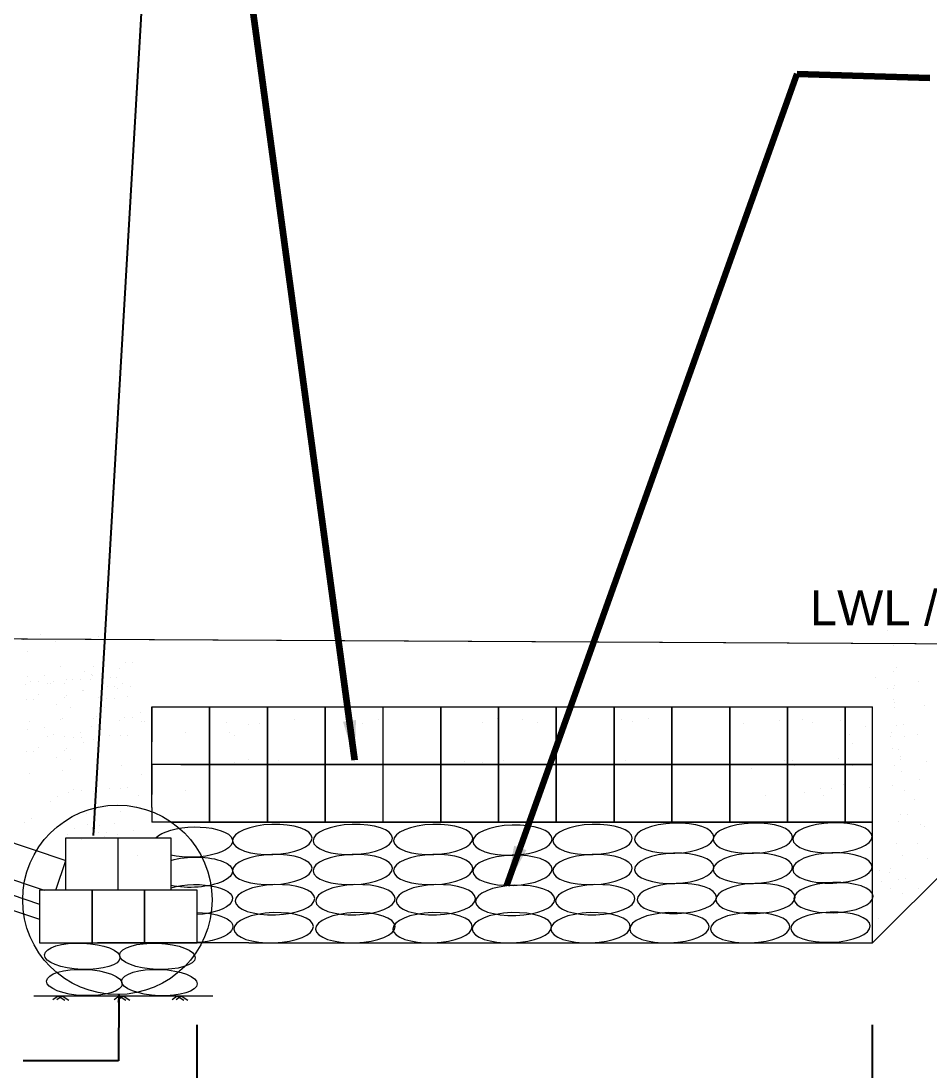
# Model space of a CAD drawing. Header units: inches. Extents: x -8940 to 26362, y -28010 to 990.
# Drawn here: x 4276.89 to 4297.46, y -23287.28 to -23263.52 of the extents above; entities that cross this region are included whole.
import ezdxf

# ---------------------------------------------------------------- set-up
doc = ezdxf.new("R2010")
doc.units = ezdxf.units.IN
doc.header["$MEASUREMENT"] = 0
doc.header["$PDMODE"] = 3
doc.layers.add('LINE', color=7, linetype='Continuous')
doc.styles.add('Arial-200', font='arial.ttf')
doc.styles.get("Standard").update_dxf_attribs({"font": 'arial.ttf'})
doc.dimstyles.get("Standard").update_dxf_attribs({"dimtxt": 0.18, "dimasz": 0.18, "dimexe": 0.18, "dimexo": 0.0625, "dimgap": 0.09, "dimtad": 0, "dimtih": 1, "dimtoh": 1, "dimdec": 4, "dimzin": 0, "dimdsep": 46, "dimtxsty": 'Standard', "dimcen": 0.09, "dimadec": 0, "dimazin": 0, "dimtfac": 1, "dimtdec": 4, "dimtofl": 0, "dimtmove": 0, "dimatfit": 3, "dimfxl": 1, "dimtolj": 1, "dimtzin": 0, "dimarcsym": 0})

# ---------------------------------------------------------------- blocks, each defined once
blk = doc.blocks.new('*D71')
at = {"layer": 'Defpoints', "color": 0, "ltscale": 0.5, "transparency": 16777216}
for p in [(4296.16, -23288.238), (4280.876, -23289.791), (4296.16, -23289.791)]:
    blk.add_point(p, dxfattribs=at)
at = {"layer": 'LINE', "color": 7, "ltscale": 0.5, "transparency": 16777216}
for p, q in [((4280.876, -23288.791), (4280.876, -23286.238)), ((4296.16, -23288.791), (4296.16, -23286.238)), ((4281.776, -23288.238), (4286.65, -23288.238)), ((4295.26, -23288.238), (4290.386, -23288.238))]:
    blk.add_line(p, q, dxfattribs=at)
for points in [[(4281.776, -23288.088), (4281.776, -23288.388), (4280.876, -23288.238)], [(4295.26, -23288.088), (4295.26, -23288.388), (4296.16, -23288.238)]]:
    blk.add_solid(points, dxfattribs=at)
at = {"layer": 'LINE', "color": 7, "lineweight": 20, "ltscale": 0.5, "transparency": 16777216, "insert": (4288.518, -23288.238), "char_height": 1.2, "attachment_point": 5}
blk.add_mtext('\\A1;63 m ', dxfattribs=at)

msp = doc.modelspace()

# ---------------------------------------------------------------- linework, layer by layer
at = {"linetype": 'ByBlock', "lineweight": 20, "ltscale": 0.5}
for p, q in [((4279.849077, -23280.721933), (4279.851567, -23279.036954)), ((4279.849077, -23280.721933), (4279.851567, -23279.036954)), ((4296.159801, -23281.651793), (4296.159801, -23279.036955)), ((4296.159801, -23281.651793), (4296.159801, -23279.036955)), ((4279.851128, -23281.31832), (4279.852568, -23280.344373)), ((4279.851128, -23281.31832), (4279.852568, -23280.344373)), ((4296.159801, -23284.379603), (4296.159801, -23281.134327)), ((4296.159801, -23284.379603), (4296.159801, -23281.134327)), ((4282.044065, -23284.379603), (4282.907842, -23284.379603)), ((4282.044065, -23284.379603), (4282.907842, -23284.379603)), ((4277.181434, -23285.57791), (4281.229239, -23285.57791))]:
    msp.add_line(p, q, dxfattribs=at)
at = {"color": 0, "linetype": 'Continuous', "lineweight": 20, "ltscale": 0.5}
for p, q in [((4279.851567, -23279.036954), (4296.159801, -23279.036955)), ((4279.851567, -23279.036954), (4296.159801, -23279.036955)), ((4279.851128, -23281.31832), (4279.851128, -23281.651793)), ((4280.282317, -23281.651793), (4279.851128, -23281.651793)), ((4296.1598, -23281.651796), (4280.282317, -23281.651793)), ((4296.1598, -23281.651796), (4280.282317, -23281.651793)), ((4277.680189, -23283.191603), (4277.906317, -23282.513646)), ((4277.680189, -23283.191603), (4277.906317, -23282.513646))]:
    msp.add_line(p, q, dxfattribs=at)
at = {"linetype": 'ByBlock', "lineweight": 20, "ltscale": 0.5}
for points in [[(4277.906317, -23283.191603), (4277.906317, -23282.003603), (4280.282317, -23282.003603), (4280.282317, -23283.191603), (4279.094317, -23283.191603), (4279.094317, -23282.003603)], [(4277.906317, -23283.191603), (4277.906317, -23282.003603), (4280.282317, -23282.003603), (4280.282317, -23283.191603), (4279.094317, -23283.191603), (4279.094317, -23282.003603)], [(4277.614901, -23285.662755), (4277.730982, -23285.57791), (4277.881459, -23285.679942)], [(4277.704258, -23285.662755), (4277.820339, -23285.57791), (4277.970816, -23285.679942)], [(4278.999898, -23285.662755), (4279.115979, -23285.57791), (4279.266456, -23285.679942)], [(4279.089256, -23285.662755), (4279.205336, -23285.57791), (4279.355814, -23285.679942)], [(4280.312842, -23285.662755), (4280.428923, -23285.57791), (4280.5794, -23285.679942)], [(4280.4022, -23285.662755), (4280.51828, -23285.57791), (4280.668758, -23285.679942)]]:
    msp.add_lwpolyline(points, dxfattribs=at)
for points in [[(4277.312317, -23284.379603), (4278.500317, -23284.379603), (4278.500317, -23283.191603), (4277.312317, -23283.191603)], [(4277.312317, -23284.379603), (4278.500317, -23284.379603), (4278.500317, -23283.191603), (4277.312317, -23283.191603)], [(4278.500317, -23284.379603), (4279.688317, -23284.379603), (4279.688317, -23283.191603), (4278.500317, -23283.191603)], [(4278.500317, -23284.379603), (4279.688317, -23284.379603), (4279.688317, -23283.191603), (4278.500317, -23283.191603)], [(4279.688317, -23284.379603), (4280.876317, -23284.379603), (4280.876317, -23283.191603), (4279.688317, -23283.191603)], [(4279.688317, -23284.379603), (4280.876317, -23284.379603), (4280.876317, -23283.191603), (4279.688317, -23283.191603)]]:
    msp.add_lwpolyline(points, close=True, dxfattribs=at)
at = {"layer": 'LINE', "color": 7, "lineweight": 20, "ltscale": 0.5}
for p, q in [((4277.340859, -23277.394347), (4277.340859, -23277.394347)), ((4277.340859, -23277.394347), (4277.340859, -23277.394347)), ((4278.638082, -23277.440811), (4278.638082, -23277.440811)), ((4278.638082, -23277.440811), (4278.638082, -23277.440811)), ((4296.49838, -23277.311982), (4296.49838, -23277.311982)), ((4296.49838, -23277.311982), (4296.49838, -23277.311982)), ((4276.948147, -23277.525515), (4276.948147, -23277.525515)), ((4276.948147, -23277.525515), (4276.948147, -23277.525515)), ((4277.684015, -23277.553171), (4277.684015, -23277.553171)), ((4277.684015, -23277.553171), (4277.684015, -23277.553171)), ((4296.159801, -23284.379603), (4302.892937, -23277.646466)), ((4296.159801, -23284.379603), (4302.892937, -23277.646466)), ((4296.62443, -23277.661955), (4296.62443, -23277.661955)), ((4296.62443, -23277.661955), (4296.62443, -23277.661955)), ((4277.044203, -23277.780956), (4277.044203, -23277.780956)), ((4277.044203, -23277.780956), (4277.044203, -23277.780956)), ((4277.782162, -23278.135967), (4277.782162, -23278.135967)), ((4277.782162, -23278.135967), (4277.782162, -23278.135967)), ((4278.53888, -23278.122136), (4278.53888, -23278.122136)), ((4278.53888, -23278.122136), (4278.53888, -23278.122136)), ((4278.765307, -23278.043911), (4278.765307, -23278.043911)), ((4278.765307, -23278.043911), (4278.765307, -23278.043911)), ((4279.129942, -23278.162983), (4279.129942, -23278.162983)), ((4279.129942, -23278.162983), (4279.129942, -23278.162983)), ((4279.265165, -23278.038242), (4279.265165, -23278.038242)), ((4279.265165, -23278.038242), (4279.265165, -23278.038242)), ((4279.413594, -23278.031762), (4279.413594, -23278.031762)), ((4279.413594, -23278.031762), (4279.413594, -23278.031762)), ((4296.703334, -23278.146087), (4296.703334, -23278.146087)), ((4296.703334, -23278.146087), (4296.703334, -23278.146087)), ((4277.032631, -23278.361412), (4277.032631, -23278.361412)), ((4277.032631, -23278.361412), (4277.032631, -23278.361412)), ((4277.425172, -23278.324252), (4277.425172, -23278.324252)), ((4277.425172, -23278.324252), (4277.425172, -23278.324252)), ((4277.916395, -23278.427818), (4277.916395, -23278.427818)), ((4277.916395, -23278.427818), (4277.916395, -23278.427818)), ((4278.064824, -23278.421337), (4278.064824, -23278.421337)), ((4278.064824, -23278.421337), (4278.064824, -23278.421337)), ((4278.242565, -23278.43032), (4278.242565, -23278.43032)), ((4278.242565, -23278.43032), (4278.242565, -23278.43032)), ((4278.339804, -23278.238408), (4278.339804, -23278.238408)), ((4278.339804, -23278.238408), (4278.339804, -23278.238408)), ((4278.468651, -23278.430521), (4278.468651, -23278.430521)), ((4278.468651, -23278.430521), (4278.468651, -23278.430521)), ((4278.483224, -23278.303137), (4278.483224, -23278.303137)), ((4278.483224, -23278.303137), (4278.483224, -23278.303137)), ((4278.520177, -23278.33639), (4278.520177, -23278.33639)), ((4278.520177, -23278.33639), (4278.520177, -23278.33639)), ((4278.714521, -23278.357768), (4278.714521, -23278.357768)), ((4278.714521, -23278.357768), (4278.714521, -23278.357768)), ((4278.765408, -23278.390749), (4278.765408, -23278.390749)), ((4278.765408, -23278.390749), (4278.765408, -23278.390749)), ((4278.907232, -23278.372846), (4278.907232, -23278.372846)), ((4278.907232, -23278.372846), (4278.907232, -23278.372846)), ((4279.055661, -23278.366365), (4279.055661, -23278.366365)), ((4279.055661, -23278.366365), (4279.055661, -23278.366365)), ((4296.231749, -23278.381756), (4296.231749, -23278.381756)), ((4296.231749, -23278.381756), (4296.231749, -23278.381756)), ((4296.624775, -23278.234346), (4296.624775, -23278.234346)), ((4296.624775, -23278.234346), (4296.624775, -23278.234346)), ((4277.005356, -23278.534248), (4277.005356, -23278.534248)), ((4277.005356, -23278.534248), (4277.005356, -23278.534248)), ((4277.114878, -23278.462813), (4277.114878, -23278.462813)), ((4277.114878, -23278.462813), (4277.114878, -23278.462813)), ((4277.295453, -23278.469935), (4277.295453, -23278.469935)), ((4277.295453, -23278.469935), (4277.295453, -23278.469935)), ((4277.485505, -23278.522576), (4277.485505, -23278.522576)), ((4277.485505, -23278.522576), (4277.485505, -23278.522576)), ((4277.557965, -23278.510616), (4277.557965, -23278.510616)), ((4277.557965, -23278.510616), (4277.557965, -23278.510616)), ((4277.621624, -23278.472437), (4277.621624, -23278.472437)), ((4277.621624, -23278.472437), (4277.621624, -23278.472437)), ((4277.884135, -23278.513119), (4277.884135, -23278.513119)), ((4277.884135, -23278.513119), (4277.884135, -23278.513119)), ((4278.278719, -23278.678046), (4278.278719, -23278.678046)), ((4278.278719, -23278.678046), (4278.278719, -23278.678046)), ((4278.308393, -23278.660073), (4278.308393, -23278.660073)), ((4278.308393, -23278.660073), (4278.308393, -23278.660073)), ((4278.849503, -23278.580536), (4278.849503, -23278.580536)), ((4278.849503, -23278.580536), (4278.849503, -23278.580536)), ((4278.997932, -23278.574056), (4278.997932, -23278.574056)), ((4278.997932, -23278.574056), (4278.997932, -23278.574056)), ((4279.075466, -23278.634338), (4279.075466, -23278.634338)), ((4279.075466, -23278.634338), (4279.075466, -23278.634338)), ((4279.186606, -23278.511825), (4279.186606, -23278.511825)), ((4279.186606, -23278.511825), (4279.186606, -23278.511825)), ((4279.370393, -23278.587458), (4279.370393, -23278.587458)), ((4279.370393, -23278.587458), (4279.370393, -23278.587458)), ((4296.498379, -23278.619401), (4296.498379, -23278.619401)), ((4296.498379, -23278.619401), (4296.498379, -23278.619401)), ((4296.624775, -23278.61967), (4296.624775, -23278.61967)), ((4296.624775, -23278.61967), (4296.624775, -23278.61967)), ((4296.649956, -23278.549981), (4296.649956, -23278.549981)), ((4296.649956, -23278.549981), (4296.649956, -23278.549981)), ((4297.200024, -23278.468622), (4297.200024, -23278.468622)), ((4297.200024, -23278.468622), (4297.200024, -23278.468622)), ((4277.021051, -23278.871871), (4277.021051, -23278.871871)), ((4277.021051, -23278.871871), (4277.021051, -23278.871871)), ((4277.16948, -23278.86539), (4277.16948, -23278.86539)), ((4277.16948, -23278.86539), (4277.16948, -23278.86539)), ((4277.295573, -23278.770101), (4277.295573, -23278.770101)), ((4277.295573, -23278.770101), (4277.295573, -23278.770101)), ((4277.870065, -23278.834802), (4277.870065, -23278.834802)), ((4277.870065, -23278.834802), (4277.870065, -23278.834802)), ((4277.91568, -23278.791242), (4277.91568, -23278.791242)), ((4277.91568, -23278.791242), (4277.91568, -23278.791242)), ((4278.651548, -23278.818898), (4278.651548, -23278.818898)), ((4278.651548, -23278.818898), (4278.651548, -23278.818898)), ((4278.828673, -23278.846429), (4278.828673, -23278.846429)), ((4278.828673, -23278.846429), (4278.828673, -23278.846429)), ((4279.017737, -23278.842029), (4279.017737, -23278.842029)), ((4279.017737, -23278.842029), (4279.017737, -23278.842029)), ((4279.312664, -23278.795149), (4279.312664, -23278.795149)), ((4279.312664, -23278.795149), (4279.312664, -23278.795149)), ((4296.624775, -23278.864613), (4296.624775, -23278.864613)), ((4296.624775, -23278.864613), (4296.624775, -23278.864613)), ((4267.831935, -23279.153403), (4277.906317, -23282.513646)), ((4267.831935, -23279.153403), (4277.906317, -23282.513646)), ((4277.689336, -23278.993123), (4277.689336, -23278.993123)), ((4277.689336, -23278.993123), (4277.689336, -23278.993123)), ((4278.011737, -23279.046683), (4278.011737, -23279.046683)), ((4278.011737, -23279.046683), (4278.011737, -23279.046683)), ((4278.770944, -23279.05412), (4278.770944, -23279.05412)), ((4278.770944, -23279.05412), (4278.770944, -23279.05412)), ((4279.850642, -23279.156373), (4279.850642, -23279.450069)), ((4279.850642, -23279.156373), (4279.850642, -23279.450069)), ((4279.851567, -23279.036954), (4279.851567, -23279.690664)), ((4279.851567, -23279.036954), (4279.851567, -23279.690664)), ((4281.158986, -23279.036954), (4281.158986, -23279.690664)), ((4281.158986, -23279.690664), (4281.158986, -23279.036954)), ((4281.158986, -23279.036954), (4281.158986, -23279.690664)), ((4281.158986, -23279.690664), (4281.158986, -23279.036954)), ((4282.466406, -23279.036954), (4282.466406, -23279.690664)), ((4282.466406, -23279.690664), (4282.466406, -23279.036954)), ((4282.466406, -23279.036954), (4282.466406, -23279.690664)), ((4282.466406, -23279.690664), (4282.466406, -23279.036954)), ((4283.773825, -23279.036954), (4283.773825, -23279.690664)), ((4283.773825, -23279.690664), (4283.773825, -23279.036954)), ((4283.773825, -23279.036954), (4283.773825, -23279.690664)), ((4283.773825, -23279.690664), (4283.773825, -23279.036954)), ((4285.081244, -23279.036954), (4285.081244, -23279.690664)), ((4285.081244, -23279.036954), (4285.081244, -23279.690664)), ((4286.388663, -23279.036954), (4286.388663, -23279.690664)), ((4286.388663, -23279.690664), (4286.388663, -23279.036954)), ((4286.388663, -23279.036954), (4286.388663, -23279.690664)), ((4286.388663, -23279.690664), (4286.388663, -23279.036954)), ((4287.696082, -23279.690664), (4287.696082, -23279.036954)), ((4287.696082, -23279.036954), (4287.696082, -23279.690664)), ((4287.696082, -23279.690664), (4287.696082, -23279.036954)), ((4287.696082, -23279.036954), (4287.696082, -23279.690664)), ((4289.003502, -23279.690664), (4289.003502, -23279.036954)), ((4289.003502, -23279.036954), (4289.003502, -23279.690664)), ((4289.003502, -23279.690664), (4289.003502, -23279.036954)), ((4289.003502, -23279.036954), (4289.003502, -23279.690664)), ((4290.310921, -23279.690664), (4290.310921, -23279.036954)), ((4290.310921, -23279.690664), (4290.310921, -23279.036954)), ((4290.310921, -23279.036955), (4290.310921, -23279.690664)), ((4290.310921, -23279.036955), (4290.310921, -23279.690664)), ((4291.61834, -23279.036955), (4291.61834, -23279.690664)), ((4291.61834, -23279.690664), (4291.61834, -23279.036955)), ((4291.61834, -23279.036955), (4291.61834, -23279.690664)), ((4291.61834, -23279.690664), (4291.61834, -23279.036955)), ((4292.925759, -23279.690664), (4292.925759, -23279.036955)), ((4292.925759, -23279.036955), (4292.925759, -23279.690664)), ((4292.925759, -23279.690664), (4292.925759, -23279.036955)), ((4292.925759, -23279.036955), (4292.925759, -23279.690664)), ((4294.233179, -23279.690664), (4294.233179, -23279.036955)), ((4294.233179, -23279.036955), (4294.233179, -23279.690664)), ((4294.233179, -23279.690664), (4294.233179, -23279.036955)), ((4294.233179, -23279.036955), (4294.233179, -23279.690664)), ((4295.540598, -23279.036954), (4295.540598, -23279.690664)), ((4295.540598, -23279.036954), (4295.540598, -23279.690664)), ((4295.540598, -23279.690664), (4295.540598, -23279.036955)), ((4295.540598, -23279.690664), (4295.540598, -23279.036955)), ((4296.649957, -23278.935305), (4296.649957, -23278.935305)), ((4296.649957, -23278.935305), (4296.649957, -23278.935305)), ((4296.657929, -23279.063919), (4296.657929, -23279.063919)), ((4296.657929, -23279.063919), (4296.657929, -23279.063919)), ((4297.327003, -23279.001897), (4297.327003, -23279.001897)), ((4297.327003, -23279.001897), (4297.327003, -23279.001897)), ((4277.08984, -23279.370145), (4277.08984, -23279.370145)), ((4277.08984, -23279.370145), (4277.08984, -23279.370145)), ((4277.783086, -23279.323967), (4277.783086, -23279.323967)), ((4277.783086, -23279.323967), (4277.783086, -23279.323967)), ((4277.821804, -23279.294208), (4277.821804, -23279.294208)), ((4277.821804, -23279.294208), (4277.821804, -23279.294208)), ((4278.539804, -23279.310136), (4278.539804, -23279.310136)), ((4278.539804, -23279.310136), (4278.539804, -23279.310136)), ((4278.596616, -23279.253347), (4278.596616, -23279.253347)), ((4278.596616, -23279.253347), (4278.596616, -23279.253347)), ((4279.130867, -23279.350983), (4279.130867, -23279.350983)), ((4279.130867, -23279.350983), (4279.130867, -23279.350983)), ((4279.240389, -23279.279548), (4279.240389, -23279.279548)), ((4279.240389, -23279.279548), (4279.240389, -23279.279548)), ((4279.420964, -23279.28667), (4279.420964, -23279.28667)), ((4279.420964, -23279.28667), (4279.420964, -23279.28667)), ((4279.589897, -23279.169831), (4279.589897, -23279.169831)), ((4279.589897, -23279.169831), (4279.589897, -23279.169831)), ((4279.611016, -23279.374521), (4279.611016, -23279.374521)), ((4279.611016, -23279.374521), (4279.611016, -23279.374521)), ((4279.683475, -23279.362562), (4279.683475, -23279.362562)), ((4279.683475, -23279.362562), (4279.683475, -23279.362562)), ((4279.850642, -23279.179816), (4279.850642, -23279.833525)), ((4279.850642, -23279.179816), (4279.850642, -23279.833525)), ((4281.546307, -23279.393734), (4281.546307, -23279.393734)), ((4281.546307, -23279.393734), (4281.546307, -23279.393734)), ((4282.466729, -23279.399942), (4282.466729, -23279.399942)), ((4282.466729, -23279.399942), (4282.466729, -23279.399942)), ((4283.084408, -23279.317222), (4283.084408, -23279.317222)), ((4283.084408, -23279.317222), (4283.084408, -23279.317222)), ((4284.358754, -23279.368953), (4284.358754, -23279.368953)), ((4284.358754, -23279.368953), (4284.358754, -23279.368953)), ((4284.979695, -23279.326836), (4284.979695, -23279.326836)), ((4284.979695, -23279.326836), (4284.979695, -23279.326836)), ((4287.326044, -23279.392658), (4287.326044, -23279.392658)), ((4287.326044, -23279.392658), (4287.326044, -23279.392658)), ((4287.662375, -23279.311629), (4287.662375, -23279.311629)), ((4287.662375, -23279.311629), (4287.662375, -23279.311629)), ((4288.231096, -23279.329316), (4288.231096, -23279.329316)), ((4288.231096, -23279.329316), (4288.231096, -23279.329316)), ((4288.585736, -23279.388231), (4288.585736, -23279.388231)), ((4288.585736, -23279.388231), (4288.585736, -23279.388231)), ((4290.473671, -23279.336282), (4290.473671, -23279.336282)), ((4290.473671, -23279.336282), (4290.473671, -23279.336282)), ((4290.736182, -23279.376964), (4290.736182, -23279.376964)), ((4290.736182, -23279.376964), (4290.736182, -23279.376964)), ((4291.094612, -23279.294165), (4291.094612, -23279.294165)), ((4291.094612, -23279.294165), (4291.094612, -23279.294165)), ((4291.612283, -23279.401184), (4291.612283, -23279.401184)), ((4291.612283, -23279.401184), (4291.612283, -23279.401184)), ((4294.052453, -23279.35672), (4294.052453, -23279.35672)), ((4294.052453, -23279.35672), (4294.052453, -23279.35672)), ((4294.572574, -23279.330329), (4294.572574, -23279.330329)), ((4294.572574, -23279.330329), (4294.572574, -23279.330329)), ((4294.80387, -23279.384959), (4294.80387, -23279.384959)), ((4294.80387, -23279.384959), (4294.80387, -23279.384959)), ((4295.422294, -23279.358796), (4295.422294, -23279.358796)), ((4295.422294, -23279.358796), (4295.422294, -23279.358796)), ((4277.033556, -23279.549412), (4277.033556, -23279.549412)), ((4277.033556, -23279.549412), (4277.033556, -23279.549412)), ((4277.426097, -23279.512252), (4277.426097, -23279.512252)), ((4277.426097, -23279.512252), (4277.426097, -23279.512252)), ((4278.24349, -23279.61832), (4278.24349, -23279.61832)), ((4278.24349, -23279.61832), (4278.24349, -23279.61832)), ((4278.484149, -23279.491137), (4278.484149, -23279.491137)), ((4278.484149, -23279.491137), (4278.484149, -23279.491137)), ((4278.715446, -23279.545768), (4278.715446, -23279.545768)), ((4278.715446, -23279.545768), (4278.715446, -23279.545768)), ((4280.61058, -23279.627221), (4280.61058, -23279.627221)), ((4280.61058, -23279.627221), (4280.61058, -23279.627221)), ((4281.614436, -23279.621405), (4281.614436, -23279.621405)), ((4281.614436, -23279.621405), (4281.614436, -23279.621405)), ((4282.045396, -23279.431478), (4282.045396, -23279.431478)), ((4282.045396, -23279.431478), (4282.045396, -23279.431478)), ((4282.282175, -23279.42139), (4282.282175, -23279.42139)), ((4282.282175, -23279.42139), (4282.282175, -23279.42139)), ((4284.621265, -23279.409634), (4284.621265, -23279.409634)), ((4284.621265, -23279.409634), (4284.621265, -23279.409634)), ((4289.236202, -23279.431479), (4289.236202, -23279.431479)), ((4289.236202, -23279.431479), (4289.236202, -23279.431479)), ((4293.24782, -23279.426974), (4293.24782, -23279.426974)), ((4293.24782, -23279.426974), (4293.24782, -23279.426974)), ((4295.997022, -23279.479258), (4295.997022, -23279.479258)), ((4295.997022, -23279.479258), (4295.997022, -23279.479258)), ((4296.594671, -23279.622997), (4296.594671, -23279.622997)), ((4296.594671, -23279.622997), (4296.594671, -23279.622997)), ((4296.703334, -23279.453506), (4296.703334, -23279.453506)), ((4296.703334, -23279.453506), (4296.703334, -23279.453506)), ((4296.851763, -23279.447025), (4296.851763, -23279.447025)), ((4296.851763, -23279.447025), (4296.851763, -23279.447025)), ((4277.48643, -23279.710576), (4277.48643, -23279.710576)), ((4277.48643, -23279.710576), (4277.48643, -23279.710576)), ((4277.622549, -23279.660437), (4277.622549, -23279.660437)), ((4277.622549, -23279.660437), (4277.622549, -23279.660437)), ((4277.88506, -23279.701119), (4277.88506, -23279.701119)), ((4277.88506, -23279.701119), (4277.88506, -23279.701119)), ((4278.082412, -23279.728539), (4278.082412, -23279.728539)), ((4278.082412, -23279.728539), (4278.082412, -23279.728539)), ((4278.262987, -23279.735662), (4278.262987, -23279.735662)), ((4278.262987, -23279.735662), (4278.262987, -23279.735662)), ((4278.309317, -23279.848073), (4278.309317, -23279.848073)), ((4278.309317, -23279.848073), (4278.309317, -23279.848073)), ((4278.525498, -23279.776343), (4278.525498, -23279.776343)), ((4278.525498, -23279.776343), (4278.525498, -23279.776343)), ((4278.883928, -23279.693544), (4278.883928, -23279.693544)), ((4278.883928, -23279.693544), (4278.883928, -23279.693544)), ((4279.146562, -23279.688606), (4279.146562, -23279.688606)), ((4279.146562, -23279.688606), (4279.146562, -23279.688606)), ((4279.294991, -23279.682126), (4279.294991, -23279.682126)), ((4279.294991, -23279.682126), (4279.294991, -23279.682126)), ((4281.158986, -23279.690664), (4281.158986, -23280.344373)), ((4281.158986, -23280.344373), (4281.158986, -23279.690664)), ((4281.158986, -23279.690664), (4281.158986, -23280.344373)), ((4281.158986, -23280.344373), (4281.158986, -23279.690664)), ((4281.726289, -23279.678739), (4281.726289, -23279.678739)), ((4281.726289, -23279.678739), (4281.726289, -23279.678739)), ((4282.466406, -23279.690664), (4282.466405, -23280.344373)), ((4282.466405, -23280.344373), (4282.466405, -23279.690664)), ((4282.466406, -23279.690664), (4282.466405, -23280.344373)), ((4282.466405, -23280.344373), (4282.466405, -23279.690664)), ((4283.773825, -23279.690664), (4283.773825, -23280.344374)), ((4283.773825, -23280.344374), (4283.773825, -23279.690664)), ((4283.773825, -23279.690664), (4283.773825, -23280.344374)), ((4283.773825, -23280.344374), (4283.773825, -23279.690664)), ((4285.081244, -23279.690664), (4285.081244, -23280.344374)), ((4285.081244, -23279.690664), (4285.081244, -23280.344374)), ((4286.388663, -23279.690664), (4286.388663, -23280.344374)), ((4286.388663, -23280.344374), (4286.388663, -23279.690664)), ((4286.388663, -23279.690664), (4286.388663, -23280.344374)), ((4286.388663, -23280.344374), (4286.388663, -23279.690664)), ((4287.696082, -23280.344374), (4287.696082, -23279.690664)), ((4287.696082, -23279.690664), (4287.696082, -23280.344374)), ((4287.696082, -23280.344374), (4287.696082, -23279.690664)), ((4287.696082, -23279.690664), (4287.696082, -23280.344374)), ((4289.003502, -23280.344374), (4289.003502, -23279.690664)), ((4289.003502, -23279.690664), (4289.003502, -23280.344374)), ((4289.003502, -23280.344374), (4289.003502, -23279.690664)), ((4289.003502, -23279.690664), (4289.003502, -23280.344374)), ((4290.310921, -23279.690664), (4290.310921, -23280.344374)), ((4290.310921, -23280.344374), (4290.310921, -23279.690664)), ((4290.310921, -23279.690664), (4290.310921, -23280.344374)), ((4290.310921, -23280.344374), (4290.310921, -23279.690664)), ((4291.61834, -23279.690664), (4291.61834, -23280.344374)), ((4291.61834, -23280.344374), (4291.61834, -23279.690664)), ((4291.61834, -23279.690664), (4291.61834, -23280.344374)), ((4291.61834, -23280.344374), (4291.61834, -23279.690664)), ((4292.925759, -23280.344374), (4292.925759, -23279.690664)), ((4292.925759, -23279.690664), (4292.925759, -23280.344374)), ((4292.925759, -23280.344374), (4292.925759, -23279.690664)), ((4292.925759, -23279.690664), (4292.925759, -23280.344374)), ((4294.233179, -23280.344374), (4294.233179, -23279.690664)), ((4294.233179, -23279.690664), (4294.233179, -23280.344374)), ((4294.233179, -23280.344374), (4294.233179, -23279.690664)), ((4294.233179, -23279.690664), (4294.233179, -23280.344374)), ((4295.540598, -23280.344374), (4295.540598, -23279.690664)), ((4295.540598, -23279.690664), (4295.540598, -23280.344374)), ((4295.540598, -23280.344374), (4295.540598, -23279.690664)), ((4295.540598, -23279.690664), (4295.540598, -23280.344374)), ((4295.640032, -23279.667543), (4295.640032, -23279.667543)), ((4295.640032, -23279.667543), (4295.640032, -23279.667543)), ((4295.700366, -23279.865868), (4295.700366, -23279.865868)), ((4295.700366, -23279.865868), (4295.700366, -23279.865868)), ((4296.571398, -23279.700716), (4296.571398, -23279.700716)), ((4296.571398, -23279.700716), (4296.571398, -23279.700716)), ((4296.871567, -23279.714998), (4296.871567, -23279.714998)), ((4296.871567, -23279.714998), (4296.871567, -23279.714998)), ((4297.166495, -23279.668118), (4297.166495, -23279.668118)), ((4297.166495, -23279.668118), (4297.166495, -23279.668118)), ((4267.863098, -23280.004518), (4277.418332, -23283.191603)), ((4267.863098, -23280.004518), (4277.418332, -23283.191603)), ((4277.021976, -23280.059871), (4277.021976, -23280.059871)), ((4277.021976, -23280.059871), (4277.021976, -23280.059871)), ((4277.170405, -23280.05339), (4277.170405, -23280.05339)), ((4277.170405, -23280.05339), (4277.170405, -23280.05339)), ((4277.296498, -23279.958101), (4277.296498, -23279.958101)), ((4277.296498, -23279.958101), (4277.296498, -23279.958101)), ((4277.87099, -23280.022802), (4277.87099, -23280.022802)), ((4277.87099, -23280.022802), (4277.87099, -23280.022802)), ((4277.916605, -23279.979242), (4277.916605, -23279.979242)), ((4277.916605, -23279.979242), (4277.916605, -23279.979242)), ((4278.652473, -23280.006898), (4278.652473, -23280.006898)), ((4278.652473, -23280.006898), (4278.652473, -23280.006898)), ((4296.613649, -23279.981336), (4296.613649, -23279.981336)), ((4296.613649, -23279.981336), (4296.613649, -23279.981336)), ((4296.745517, -23279.995292), (4296.745517, -23279.995292)), ((4296.745517, -23279.995292), (4296.745517, -23279.995292)), ((4267.691626, -23280.293403), (4277.312317, -23283.50232)), ((4277.690261, -23280.181123), (4277.690261, -23280.181123)), ((4277.690261, -23280.181123), (4277.690261, -23280.181123)), ((4278.012661, -23280.234683), (4278.012661, -23280.234683)), ((4278.012661, -23280.234683), (4278.012661, -23280.234683)), ((4279.851567, -23280.344373), (4279.851567, -23280.638069)), ((4280.505277, -23280.344373), (4279.851567, -23280.344373)), ((4279.851567, -23280.344373), (4279.851567, -23280.638069)), ((4280.505277, -23280.344373), (4279.851567, -23280.344373)), ((4281.158986, -23280.344373), (4280.505277, -23280.344373)), ((4280.505277, -23280.344373), (4281.158986, -23280.344373)), ((4281.158986, -23280.344373), (4280.505277, -23280.344373)), ((4280.505277, -23280.344373), (4281.158986, -23280.344373)), ((4281.158986, -23280.344373), (4281.158986, -23280.998083)), ((4281.812696, -23280.344373), (4281.158986, -23280.344373)), ((4281.158986, -23280.998083), (4281.158986, -23280.344373)), ((4281.158986, -23280.344373), (4281.812696, -23280.344373)), ((4281.158986, -23280.344373), (4281.158986, -23280.998083)), ((4281.812696, -23280.344373), (4281.158986, -23280.344373)), ((4281.158986, -23280.998083), (4281.158986, -23280.344373)), ((4281.158986, -23280.344373), (4281.812696, -23280.344373)), ((4281.726289, -23280.309006), (4281.726289, -23280.309006)), ((4281.726289, -23280.309006), (4281.726289, -23280.309006)), ((4282.466406, -23280.344373), (4281.812696, -23280.344373)), ((4281.812696, -23280.344373), (4282.466405, -23280.344373)), ((4282.466406, -23280.344373), (4281.812696, -23280.344373)), ((4281.812696, -23280.344373), (4282.466405, -23280.344373)), ((4282.045397, -23280.238262), (4282.045397, -23280.238262)), ((4282.045397, -23280.238262), (4282.045397, -23280.238262)), ((4282.466405, -23280.344373), (4283.120115, -23280.344373)), ((4282.466405, -23280.344373), (4283.120115, -23280.344373)), ((4282.466406, -23280.344373), (4282.466406, -23280.998083)), ((4283.120115, -23280.344373), (4282.466406, -23280.344373)), ((4282.466406, -23280.998083), (4282.466406, -23280.344373)), ((4282.466406, -23280.344373), (4282.466406, -23280.998083)), ((4283.120115, -23280.344373), (4282.466406, -23280.344373)), ((4282.466406, -23280.998083), (4282.466406, -23280.344373)), ((4282.649848, -23280.346034), (4282.649848, -23280.346034)), ((4282.649848, -23280.346034), (4282.649848, -23280.346034)), ((4282.722669, -23280.261497), (4282.722669, -23280.261497)), ((4282.722669, -23280.261497), (4282.722669, -23280.261497)), ((4282.888564, -23280.340909), (4282.888564, -23280.340909)), ((4282.888564, -23280.340909), (4282.888564, -23280.340909)), ((4283.773825, -23280.344374), (4283.120115, -23280.344374)), ((4283.120115, -23280.344374), (4283.773825, -23280.344374)), ((4283.773825, -23280.344374), (4283.120115, -23280.344374)), ((4283.120115, -23280.344374), (4283.773825, -23280.344374)), ((4283.773825, -23280.344374), (4283.773825, -23280.998083)), ((4284.427534, -23280.344374), (4283.773825, -23280.344374)), ((4283.773825, -23280.998083), (4283.773825, -23280.344374)), ((4283.773825, -23280.344374), (4284.427534, -23280.344374)), ((4283.773825, -23280.344374), (4283.773825, -23280.998083)), ((4284.427534, -23280.344374), (4283.773825, -23280.344374)), ((4283.773825, -23280.998083), (4283.773825, -23280.344374)), ((4283.773825, -23280.344374), (4284.427534, -23280.344374)), ((4285.081244, -23280.344374), (4284.427534, -23280.344374)), ((4284.427534, -23280.344374), (4285.081244, -23280.344374)), ((4285.081244, -23280.344374), (4284.427534, -23280.344374)), ((4284.427534, -23280.344374), (4285.081244, -23280.344374)), ((4284.445587, -23280.284433), (4284.445587, -23280.284433)), ((4284.445587, -23280.284433), (4284.445587, -23280.284433)), ((4285.081244, -23280.344374), (4285.081244, -23280.998083)), ((4285.734954, -23280.344374), (4285.081244, -23280.344374)), ((4285.081244, -23280.344374), (4285.734954, -23280.344374)), ((4285.081244, -23280.344374), (4285.081244, -23280.998083)), ((4285.734954, -23280.344374), (4285.081244, -23280.344374)), ((4285.081244, -23280.344374), (4285.734954, -23280.344374)), ((4286.388663, -23280.344374), (4285.734954, -23280.344374)), ((4285.734954, -23280.344374), (4286.388663, -23280.344374)), ((4286.388663, -23280.344374), (4285.734954, -23280.344374)), ((4285.734954, -23280.344374), (4286.388663, -23280.344374)), ((4286.388663, -23280.344374), (4286.388663, -23280.998083)), ((4287.042373, -23280.344374), (4286.388663, -23280.344374)), ((4286.388663, -23280.998083), (4286.388663, -23280.344374)), ((4286.388663, -23280.344374), (4287.042373, -23280.344374)), ((4286.388663, -23280.344374), (4286.388663, -23280.998083)), ((4287.042373, -23280.344374), (4286.388663, -23280.344374)), ((4286.388663, -23280.998083), (4286.388663, -23280.344374)), ((4286.388663, -23280.344374), (4287.042373, -23280.344374)), ((4286.459169, -23280.349925), (4286.459169, -23280.349925)), ((4286.459169, -23280.349925), (4286.459169, -23280.349925)), ((4286.936897, -23280.282478), (4286.936897, -23280.282478)), ((4286.936897, -23280.282478), (4286.936897, -23280.282478)), ((4287.696082, -23280.344374), (4287.042373, -23280.344374)), ((4287.042373, -23280.344374), (4287.696082, -23280.344374)), ((4287.696082, -23280.344374), (4287.042373, -23280.344374)), ((4287.042373, -23280.344374), (4287.696082, -23280.344374)), ((4287.335708, -23280.292633), (4287.335708, -23280.292633)), ((4287.335708, -23280.292633), (4287.335708, -23280.292633)), ((4287.696082, -23280.998083), (4287.696082, -23280.344374)), ((4287.696082, -23280.344374), (4287.696082, -23280.998083)), ((4288.349792, -23280.344374), (4287.696082, -23280.344374)), ((4287.696082, -23280.344374), (4288.349792, -23280.344374)), ((4287.696082, -23280.998083), (4287.696082, -23280.344374)), ((4287.696082, -23280.344374), (4287.696082, -23280.998083)), ((4288.349792, -23280.344374), (4287.696082, -23280.344374)), ((4287.696082, -23280.344374), (4288.349792, -23280.344374)), ((4287.801386, -23280.257489), (4287.801386, -23280.257489)), ((4287.801386, -23280.257489), (4287.801386, -23280.257489)), ((4289.003502, -23280.344374), (4288.349792, -23280.344374)), ((4288.349792, -23280.344374), (4289.003502, -23280.344374)), ((4289.003502, -23280.344374), (4288.349792, -23280.344374)), ((4288.349792, -23280.344374), (4289.003502, -23280.344374)), ((4288.917095, -23280.309006), (4288.917095, -23280.309006)), ((4288.917095, -23280.309006), (4288.917095, -23280.309006)), ((4289.003502, -23280.998083), (4289.003502, -23280.344374)), ((4289.003502, -23280.344374), (4289.003502, -23280.998083)), ((4289.657211, -23280.344374), (4289.003502, -23280.344374)), ((4289.003502, -23280.344374), (4289.657211, -23280.344374)), ((4289.003502, -23280.998083), (4289.003502, -23280.344374)), ((4289.003502, -23280.344374), (4289.003502, -23280.998083)), ((4289.657211, -23280.344374), (4289.003502, -23280.344374)), ((4289.003502, -23280.344374), (4289.657211, -23280.344374)), ((4290.310921, -23280.344374), (4289.657211, -23280.344374)), ((4289.657211, -23280.344374), (4290.310921, -23280.344374)), ((4290.310921, -23280.344374), (4289.657211, -23280.344374)), ((4289.657211, -23280.344374), (4290.310921, -23280.344374)), ((4290.310921, -23280.344374), (4290.310921, -23280.998083)), ((4290.96463, -23280.344374), (4290.310921, -23280.344374)), ((4290.310921, -23280.998083), (4290.310921, -23280.344374)), ((4290.310921, -23280.344374), (4290.96463, -23280.344374)), ((4290.310921, -23280.344374), (4290.310921, -23280.998083)), ((4290.96463, -23280.344374), (4290.310921, -23280.344374)), ((4290.310921, -23280.998083), (4290.310921, -23280.344374)), ((4290.310921, -23280.344374), (4290.96463, -23280.344374)), ((4290.560504, -23280.251762), (4290.560504, -23280.251762)), ((4290.560504, -23280.251762), (4290.560504, -23280.251762)), ((4290.96463, -23280.344374), (4291.61834, -23280.344374)), ((4290.96463, -23280.344374), (4291.61834, -23280.344374)), ((4291.61834, -23280.344374), (4290.964631, -23280.344374)), ((4291.61834, -23280.344374), (4290.964631, -23280.344374)), ((4291.61834, -23280.344374), (4291.61834, -23280.998083)), ((4292.27205, -23280.344374), (4291.61834, -23280.344374)), ((4291.61834, -23280.998083), (4291.61834, -23280.344374)), ((4291.61834, -23280.344374), (4292.27205, -23280.344374)), ((4291.61834, -23280.344374), (4291.61834, -23280.998083)), ((4292.27205, -23280.344374), (4291.61834, -23280.344374)), ((4291.61834, -23280.998083), (4291.61834, -23280.344374)), ((4291.61834, -23280.344374), (4292.27205, -23280.344374)), ((4292.925759, -23280.344374), (4292.27205, -23280.344374)), ((4292.27205, -23280.344374), (4292.925759, -23280.344374)), ((4292.925759, -23280.344374), (4292.27205, -23280.344374)), ((4292.27205, -23280.344374), (4292.925759, -23280.344374)), ((4292.925759, -23280.998083), (4292.925759, -23280.344374)), ((4292.925759, -23280.344374), (4292.925759, -23280.998083)), ((4293.579469, -23280.344374), (4292.925759, -23280.344374)), ((4292.925759, -23280.344374), (4293.579469, -23280.344374)), ((4292.925759, -23280.998083), (4292.925759, -23280.344374)), ((4292.925759, -23280.344374), (4292.925759, -23280.998083)), ((4293.579469, -23280.344374), (4292.925759, -23280.344374)), ((4292.925759, -23280.344374), (4293.579469, -23280.344374)), ((4294.233179, -23280.344374), (4293.579469, -23280.344374)), ((4293.579469, -23280.344374), (4294.233179, -23280.344374)), ((4294.233179, -23280.344374), (4293.579469, -23280.344374)), ((4293.579469, -23280.344374), (4294.233179, -23280.344374)), ((4294.062239, -23280.326531), (4294.062239, -23280.326531)), ((4294.062239, -23280.326531), (4294.062239, -23280.326531)), ((4294.171761, -23280.255095), (4294.171761, -23280.255095)), ((4294.171761, -23280.255095), (4294.171761, -23280.255095)), ((4294.233179, -23280.998083), (4294.233179, -23280.344374)), ((4294.233179, -23280.344374), (4294.233179, -23280.998083)), ((4294.886888, -23280.344374), (4294.233179, -23280.344374)), ((4294.233179, -23280.344374), (4294.886888, -23280.344374)), ((4294.233179, -23280.998083), (4294.233179, -23280.344374)), ((4294.233179, -23280.344374), (4294.233179, -23280.998083)), ((4294.886888, -23280.344374), (4294.233179, -23280.344374)), ((4294.233179, -23280.344374), (4294.886888, -23280.344374)), ((4294.352336, -23280.262218), (4294.352336, -23280.262218)), ((4294.352336, -23280.262218), (4294.352336, -23280.262218)), ((4295.540598, -23280.344374), (4294.886888, -23280.344374)), ((4294.886888, -23280.344374), (4295.540598, -23280.344374)), ((4295.540598, -23280.344374), (4294.886888, -23280.344374)), ((4294.886888, -23280.344374), (4295.540598, -23280.344374)), ((4295.38434, -23280.208682), (4295.38434, -23280.208682)), ((4295.38434, -23280.208682), (4295.38434, -23280.208682)), ((4295.540598, -23280.998083), (4295.540598, -23280.344374)), ((4295.540598, -23280.344374), (4295.540598, -23280.998083)), ((4296.159801, -23280.344374), (4295.540598, -23280.344374)), ((4295.540598, -23280.344374), (4296.159801, -23280.344374)), ((4295.540598, -23280.998083), (4295.540598, -23280.344374)), ((4295.540598, -23280.344374), (4295.540598, -23280.998083)), ((4296.159801, -23280.344374), (4295.540598, -23280.344374)), ((4295.540598, -23280.344374), (4296.159801, -23280.344374)), ((4296.790221, -23280.16725), (4296.790221, -23280.16725)), ((4296.790221, -23280.16725), (4296.790221, -23280.16725)), ((4296.798385, -23280.236244), (4296.798385, -23280.236244)), ((4296.798385, -23280.236244), (4296.798385, -23280.236244)), ((4297.386959, -23280.28321), (4297.386959, -23280.28321)), ((4297.386959, -23280.28321), (4297.386959, -23280.28321)), ((4277.090765, -23280.558145), (4277.090765, -23280.558145)), ((4277.090765, -23280.558145), (4277.090765, -23280.558145)), ((4277.822729, -23280.482208), (4277.822729, -23280.482208)), ((4277.822729, -23280.482208), (4277.822729, -23280.482208)), ((4278.597541, -23280.441347), (4278.597541, -23280.441347)), ((4278.597541, -23280.441347), (4278.597541, -23280.441347)), ((4279.159067, -23280.366148), (4279.159067, -23280.366148)), ((4279.159067, -23280.366148), (4279.159067, -23280.366148)), ((4279.611941, -23280.562521), (4279.611941, -23280.562521)), ((4279.611941, -23280.562521), (4279.611941, -23280.562521)), ((4279.851567, -23280.367816), (4279.851567, -23281.021525)), ((4279.851567, -23280.367816), (4279.851567, -23281.021525)), ((4290.409515, -23280.357968), (4290.409515, -23280.357968)), ((4290.409515, -23280.357968), (4290.409515, -23280.357968)), ((4292.198347, -23280.357354), (4292.198347, -23280.357354)), ((4292.198347, -23280.357354), (4292.198347, -23280.357354)), ((4293.415613, -23280.435267), (4293.415613, -23280.435267)), ((4293.415613, -23280.435267), (4293.415613, -23280.435267)), ((4294.38843, -23280.364522), (4294.38843, -23280.364522)), ((4294.38843, -23280.364522), (4294.38843, -23280.364522)), ((4295.695849, -23280.364522), (4295.695849, -23280.364522)), ((4295.695849, -23280.364522), (4295.695849, -23280.364522)), ((4296.657929, -23280.371338), (4296.657929, -23280.371338)), ((4296.657929, -23280.371338), (4296.657929, -23280.371338)), ((4296.81819, -23280.504217), (4296.81819, -23280.504217)), ((4296.81819, -23280.504217), (4296.81819, -23280.504217)), ((4267.673403, -23280.633403), (4277.312317, -23283.848398)), ((4267.673403, -23280.633403), (4277.312317, -23283.848398)), ((4268.710984, -23280.633403), (4277.312317, -23283.50232)), ((4295.510433, -23280.790544), (4295.510433, -23280.790544)), ((4295.510433, -23280.790544), (4295.510433, -23280.790544)), ((4296.604551, -23280.822118), (4296.604551, -23280.822118)), ((4296.604551, -23280.822118), (4296.604551, -23280.822118)), ((4297.223704, -23280.676851), (4297.223704, -23280.676851)), ((4297.223704, -23280.676851), (4297.223704, -23280.676851)), ((4277.973814, -23280.987975), (4277.973814, -23280.987975)), ((4277.973814, -23280.987975), (4277.973814, -23280.987975)), ((4278.083336, -23280.916539), (4278.083336, -23280.916539)), ((4278.083336, -23280.916539), (4278.083336, -23280.916539)), ((4278.263912, -23280.923662), (4278.263912, -23280.923662)), ((4278.263912, -23280.923662), (4278.263912, -23280.923662)), ((4278.526423, -23280.964343), (4278.526423, -23280.964343)), ((4278.526423, -23280.964343), (4278.526423, -23280.964343)), ((4278.884853, -23280.881544), (4278.884853, -23280.881544)), ((4278.884853, -23280.881544), (4278.884853, -23280.881544)), ((4279.147487, -23280.876606), (4279.147487, -23280.876606)), ((4279.147487, -23280.876606), (4279.147487, -23280.876606)), ((4279.295916, -23280.870126), (4279.295916, -23280.870126)), ((4279.295916, -23280.870126), (4279.295916, -23280.870126)), ((4279.551608, -23281.049479), (4279.551608, -23281.049479)), ((4279.551608, -23281.049479), (4279.551608, -23281.049479)), ((4280.61058, -23280.934641), (4280.61058, -23280.934641)), ((4280.61058, -23280.934641), (4280.61058, -23280.934641)), ((4281.158986, -23280.998083), (4281.158986, -23281.651793)), ((4281.158986, -23281.651793), (4281.158986, -23280.998083)), ((4281.158986, -23280.998083), (4281.158986, -23281.651793)), ((4281.158986, -23281.651793), (4281.158986, -23280.998083)), ((4282.466406, -23280.998083), (4282.466405, -23281.651793)), ((4282.466405, -23281.651793), (4282.466405, -23280.998083)), ((4282.466406, -23280.998083), (4282.466405, -23281.651793)), ((4282.466405, -23281.651793), (4282.466405, -23280.998083)), ((4283.773825, -23280.998083), (4283.773825, -23281.651793)), ((4283.773825, -23281.651793), (4283.773825, -23280.998083)), ((4283.773825, -23280.998083), (4283.773825, -23281.651793)), ((4283.773825, -23281.651793), (4283.773825, -23280.998083)), ((4285.081244, -23280.998083), (4285.081244, -23281.651793)), ((4285.081244, -23280.998083), (4285.081244, -23281.651793)), ((4286.388663, -23280.998083), (4286.388663, -23281.651793)), ((4286.388663, -23281.651793), (4286.388663, -23280.998083)), ((4286.388663, -23280.998083), (4286.388663, -23281.651793)), ((4286.388663, -23281.651793), (4286.388663, -23280.998083)), ((4287.696082, -23281.651793), (4287.696082, -23280.998083)), ((4287.696082, -23280.998083), (4287.696082, -23281.651793)), ((4287.696082, -23281.651793), (4287.696082, -23280.998083)), ((4287.696082, -23280.998083), (4287.696082, -23281.651793)), ((4289.003502, -23281.651793), (4289.003502, -23280.998083)), ((4289.003502, -23280.998083), (4289.003502, -23281.651793)), ((4289.003502, -23281.651793), (4289.003502, -23280.998083)), ((4289.003502, -23280.998083), (4289.003502, -23281.651793)), ((4290.310921, -23280.998083), (4290.310921, -23281.651793)), ((4290.310921, -23281.651793), (4290.310921, -23280.998083)), ((4290.310921, -23280.998083), (4290.310921, -23281.651793)), ((4290.310921, -23281.651793), (4290.310921, -23280.998083)), ((4291.61834, -23280.998083), (4291.61834, -23281.651793)), ((4291.61834, -23281.651793), (4291.61834, -23280.998083)), ((4291.61834, -23280.998083), (4291.61834, -23281.651793)), ((4291.61834, -23281.651793), (4291.61834, -23280.998083)), ((4292.925759, -23281.651793), (4292.925759, -23280.998083)), ((4292.925759, -23280.998083), (4292.925759, -23281.651793)), ((4292.925759, -23281.651793), (4292.925759, -23280.998083)), ((4292.925759, -23280.998083), (4292.925759, -23281.651793)), ((4293.73472, -23281.041674), (4293.73472, -23281.041674)), ((4293.73472, -23281.041674), (4293.73472, -23281.041674)), ((4294.233179, -23281.651793), (4294.233179, -23280.998083)), ((4294.233179, -23280.998083), (4294.233179, -23281.651793)), ((4294.233179, -23281.651793), (4294.233179, -23280.998083)), ((4294.233179, -23280.998083), (4294.233179, -23281.651793)), ((4294.614847, -23280.980051), (4294.614847, -23280.980051)), ((4294.614847, -23280.980051), (4294.614847, -23280.980051)), ((4294.973277, -23280.897253), (4294.973277, -23280.897253)), ((4294.973277, -23280.897253), (4294.973277, -23280.897253)), ((4295.04214, -23281.041674), (4295.04214, -23281.041674)), ((4295.04214, -23281.041674), (4295.04214, -23281.041674)), ((4295.235911, -23280.892314), (4295.235911, -23280.892314)), ((4295.235911, -23280.892314), (4295.235911, -23280.892314)), ((4295.540598, -23281.651793), (4295.540598, -23280.998083)), ((4295.540598, -23280.998083), (4295.540598, -23281.651793)), ((4295.540598, -23281.651793), (4295.540598, -23280.998083)), ((4295.540598, -23280.998083), (4295.540598, -23281.651793)), ((4296.084925, -23280.855246), (4296.084925, -23280.855246)), ((4296.084925, -23280.855246), (4296.084925, -23280.855246)), ((4296.891327, -23280.929131), (4296.891327, -23280.929131)), ((4296.891327, -23280.929131), (4296.891327, -23280.929131)), ((4277.558393, -23281.182759), (4277.558393, -23281.182759)), ((4277.558393, -23281.182759), (4277.558393, -23281.182759)), ((4277.709382, -23281.076553), (4277.709382, -23281.076553)), ((4277.709382, -23281.076553), (4277.709382, -23281.076553)), ((4279.847933, -23281.076908), (4279.847933, -23281.076908)), ((4279.847933, -23281.076908), (4279.847933, -23281.076908)), ((4297.113118, -23281.134489), (4297.113118, -23281.134489)), ((4297.113118, -23281.134489), (4297.113118, -23281.134489)), ((4278.379482, -23281.442957), (4278.379482, -23281.442957)), ((4278.379482, -23281.442957), (4278.379482, -23281.442957)), ((4279.154294, -23281.402097), (4279.154294, -23281.402097)), ((4279.154294, -23281.402097), (4279.154294, -23281.402097)), ((4296.790221, -23281.474669), (4296.790221, -23281.474669)), ((4296.790221, -23281.474669), (4296.790221, -23281.474669)), ((4296.953493, -23281.46754), (4296.953493, -23281.46754)), ((4296.953493, -23281.46754), (4296.953493, -23281.46754)), ((4276.976571, -23281.654855), (4276.976571, -23281.654855)), ((4276.976571, -23281.654855), (4276.976571, -23281.654855)), ((4277.118965, -23281.573309), (4277.118965, -23281.573309)), ((4277.118965, -23281.573309), (4277.118965, -23281.573309)), ((4278.400386, -23281.705636), (4278.400386, -23281.705636)), ((4278.400386, -23281.705636), (4278.400386, -23281.705636)), ((4278.679597, -23281.733331), (4278.679597, -23281.733331)), ((4278.679597, -23281.733331), (4278.679597, -23281.733331)), ((4279.008255, -23281.679641), (4279.008255, -23281.679641)), ((4279.008255, -23281.679641), (4279.008255, -23281.679641)), ((4280.282317, -23281.651793), (4283.773825, -23281.651793)), ((4280.282317, -23281.651793), (4283.773825, -23281.651793)), ((4280.505277, -23281.651793), (4281.158986, -23281.651793)), ((4280.505277, -23281.651793), (4281.158986, -23281.651793)), ((4281.158986, -23281.651793), (4281.812696, -23281.651793)), ((4281.158986, -23281.651793), (4281.812696, -23281.651793)), ((4281.812696, -23281.651793), (4282.466405, -23281.651793)), ((4281.812696, -23281.651793), (4282.466405, -23281.651793)), ((4282.466405, -23281.651793), (4283.120115, -23281.651793)), ((4282.466405, -23281.651793), (4283.120115, -23281.651793)), ((4283.120115, -23281.651793), (4283.773825, -23281.651793)), ((4283.120115, -23281.651793), (4283.773825, -23281.651793)), ((4283.773825, -23281.651793), (4284.427534, -23281.651793)), ((4283.773825, -23281.651793), (4284.427534, -23281.651793)), ((4284.427534, -23281.651793), (4285.081244, -23281.651793)), ((4284.427534, -23281.651793), (4285.081244, -23281.651793)), ((4285.081244, -23281.651793), (4285.734954, -23281.651793)), ((4285.081244, -23281.651793), (4285.734954, -23281.651793)), ((4285.734954, -23281.651793), (4286.388663, -23281.651793)), ((4285.734954, -23281.651793), (4286.388663, -23281.651793)), ((4286.388663, -23281.651793), (4287.042373, -23281.651793)), ((4286.388663, -23281.651793), (4287.042373, -23281.651793)), ((4287.042373, -23281.651793), (4287.696082, -23281.651793)), ((4287.042373, -23281.651793), (4287.696082, -23281.651793)), ((4287.696082, -23281.651793), (4288.349792, -23281.651793)), ((4287.696082, -23281.651793), (4288.349792, -23281.651793)), ((4288.349792, -23281.651793), (4289.003502, -23281.651793)), ((4288.349792, -23281.651793), (4289.003502, -23281.651793)), ((4289.003502, -23281.651793), (4289.657211, -23281.651793)), ((4289.003502, -23281.651793), (4289.657211, -23281.651793)), ((4289.657211, -23281.651793), (4290.310921, -23281.651793)), ((4289.657211, -23281.651793), (4290.310921, -23281.651793)), ((4290.310921, -23281.651793), (4290.96463, -23281.651793)), ((4290.310921, -23281.651793), (4290.96463, -23281.651793)), ((4290.96463, -23281.651793), (4291.61834, -23281.651793)), ((4290.96463, -23281.651793), (4291.61834, -23281.651793)), ((4291.61834, -23281.651793), (4292.27205, -23281.651793)), ((4291.61834, -23281.651793), (4292.27205, -23281.651793)), ((4292.27205, -23281.651793), (4292.925759, -23281.651793)), ((4292.27205, -23281.651793), (4292.925759, -23281.651793)), ((4292.925759, -23281.651793), (4293.579469, -23281.651793)), ((4292.925759, -23281.651793), (4293.579469, -23281.651793)), ((4293.579469, -23281.651793), (4294.233179, -23281.651793)), ((4293.579469, -23281.651793), (4294.233179, -23281.651793)), ((4294.233179, -23281.651793), (4295.55912, -23281.651793)), ((4294.233179, -23281.651793), (4295.55912, -23281.651793)), ((4295.540598, -23281.651793), (4296.159801, -23281.651796)), ((4295.540598, -23281.651793), (4296.159801, -23281.651796)), ((4296.736844, -23281.63362), (4296.736844, -23281.63362)), ((4296.736844, -23281.63362), (4296.736844, -23281.63362)), ((4297.251904, -23281.692015), (4297.251904, -23281.692015)), ((4297.251904, -23281.692015), (4297.251904, -23281.692015)), ((4297.333582, -23281.749581), (4297.333582, -23281.749581)), ((4297.333582, -23281.749581), (4297.333582, -23281.749581)), ((4277.943423, -23281.919899), (4277.943423, -23281.919899)), ((4277.943423, -23281.919899), (4277.943423, -23281.919899)), ((4278.109511, -23281.803073), (4278.109511, -23281.803073)), ((4278.109511, -23281.803073), (4278.109511, -23281.803073)), ((4278.530568, -23281.948724), (4278.530568, -23281.948724)), ((4278.530568, -23281.948724), (4278.530568, -23281.948724)), ((4278.64009, -23281.877289), (4278.64009, -23281.877289)), ((4278.64009, -23281.877289), (4278.64009, -23281.877289)), ((4278.784395, -23281.973901), (4278.784395, -23281.973901)), ((4278.784395, -23281.973901), (4278.784395, -23281.973901)), ((4278.820665, -23281.884411), (4278.820665, -23281.884411)), ((4278.820665, -23281.884411), (4278.820665, -23281.884411)), ((4279.083176, -23281.925092), (4279.083176, -23281.925092)), ((4279.083176, -23281.925092), (4279.083176, -23281.925092)), ((4279.441606, -23281.842294), (4279.441606, -23281.842294)), ((4279.441606, -23281.842294), (4279.441606, -23281.842294)), ((4278.266136, -23282.037303), (4278.266136, -23282.037303)), ((4278.266136, -23282.037303), (4278.266136, -23282.037303)), ((4296.69214, -23282.138815), (4296.69214, -23282.138815)), ((4296.69214, -23282.138815), (4296.69214, -23282.138815)), ((4297.170327, -23282.143222), (4297.170327, -23282.143222)), ((4297.170327, -23282.143222), (4297.170327, -23282.143222)), ((4279.531889, -23282.408877), (4279.531889, -23282.408877)), ((4279.531889, -23282.408877), (4279.531889, -23282.408877)), ((4296.837949, -23282.395502), (4296.837949, -23282.395502)), ((4296.837949, -23282.395502), (4296.837949, -23282.395502)), ((4297.406068, -23282.479866), (4297.406068, -23282.479866)), ((4297.406068, -23282.479866), (4297.406068, -23282.479866)), ((4296.571397, -23282.700879), (4296.571397, -23282.700879)), ((4296.571397, -23282.700879), (4296.571397, -23282.700879)), ((4296.326491, -23282.747943), (4296.326491, -23282.747943)), ((4296.326491, -23282.747943), (4296.326491, -23282.747943)), ((4296.541293, -23282.782111), (4296.541293, -23282.782111)), ((4296.541293, -23282.782111), (4296.541293, -23282.782111)), ((4296.736844, -23282.94104), (4296.736844, -23282.94104)), ((4296.736844, -23282.94104), (4296.736844, -23282.94104)), ((4296.900116, -23282.933911), (4296.900116, -23282.933911)), ((4296.900116, -23282.933911), (4296.900116, -23282.933911)), ((4294.886888, -23283.017326), (4295.540598, -23283.017326)), ((4294.886888, -23283.017326), (4295.540598, -23283.017326)), ((4296.352071, -23283.002637), (4296.352071, -23283.002637)), ((4296.352071, -23283.002637), (4296.352071, -23283.002637)), ((4296.560272, -23283.14045), (4296.560272, -23283.14045)), ((4296.560272, -23283.14045), (4296.560272, -23283.14045)), ((4297.198527, -23283.158386), (4297.198527, -23283.158386)), ((4297.198527, -23283.158386), (4297.198527, -23283.158386)), ((4296.82685, -23283.258917), (4296.82685, -23283.258917)), ((4296.82685, -23283.258917), (4296.82685, -23283.258917)), ((4296.294277, -23283.825993), (4296.294277, -23283.825993)), ((4296.294277, -23283.825993), (4296.294277, -23283.825993)), ((4282.044065, -23284.379603), (4278.621414, -23284.379603)), ((4282.044065, -23284.379603), (4278.621414, -23284.379603)), ((4282.907842, -23284.379603), (4296.1598, -23284.379603)), ((4282.907842, -23284.379603), (4296.1598, -23284.379603))]:
    msp.add_line(p, q, dxfattribs=at)
for points in [[(4302.892937, -23277.646466), (4256.680606, -23277.401857)], [(4302.892937, -23277.646466), (4262.675746, -23277.43359)]]:
    msp.add_lwpolyline(points, dxfattribs=at)
msp.add_circle((4279.073359, -23283.40772), 2.142748, dxfattribs=at)
msp.add_circle((4279.073359, -23283.40772), 2.142748, dxfattribs=at)
at = {"layer": 'LINE', "color": 7, "lineweight": 20, "ltscale": 0.5, "extrusion": (0, 0, -1)}
for centre, start_param, end_param in [((4280.781168, -23282.10127), 0.37839933, 5.31396663), ((4280.781168, -23282.10127), 0.37839933, 5.31396663), ((4280.781168, -23282.783654), 0.99504108, 5.31396663), ((4280.781168, -23282.783654), 0.99504108, 5.31396663), ((4280.779401, -23283.404767), 0.997403949, 4.617215797), ((4280.779401, -23283.404767), 0.997403949, 4.617215797), ((4280.788562, -23284.038411), 1.681541046, 4.890937013), ((4280.788562, -23284.038411), 1.681541046, 4.890937013)]:
    msp.add_ellipse(centre, major_axis=(-0.898346, -0.030541), ratio=0.379800122, start_param=start_param, end_param=end_param, dxfattribs=at)
for centre in [(4282.57786, -23282.040189), (4282.57786, -23282.040189), (4284.398007, -23282.040189), (4284.398007, -23282.040189), (4286.21817, -23282.040189), (4286.21817, -23282.040189), (4288.013153, -23282.055649), (4288.013153, -23282.055649), (4289.82361, -23282.040189), (4289.82361, -23282.040189), (4291.67028, -23282.012303), (4291.67028, -23282.012303), (4293.449794, -23282.012303), (4293.449794, -23282.012303), (4295.249832, -23282.005191), (4295.249832, -23282.005191), (4282.57786, -23282.722573), (4282.57786, -23282.722573), (4284.398007, -23282.722573), (4284.398007, -23282.722573), (4286.21817, -23282.722573), (4286.21817, -23282.722573), (4288.013153, -23282.738033), (4288.013153, -23282.738033), (4289.82361, -23282.722573), (4289.82361, -23282.722573), (4291.67028, -23282.694687), (4291.67028, -23282.694687), (4293.449794, -23282.694687), (4293.449794, -23282.694687), (4295.249832, -23282.687575), (4295.249832, -23282.687575), (4282.638199, -23283.404767), (4282.638199, -23283.404767), (4284.458346, -23283.404767), (4284.458346, -23283.404767), (4286.278509, -23283.404767), (4286.278509, -23283.404767), (4288.073491, -23283.420227), (4288.073491, -23283.420227), (4289.883948, -23283.404767), (4289.883948, -23283.404767), (4291.730619, -23283.376882), (4291.730619, -23283.376882), (4293.510132, -23283.376882), (4293.510132, -23283.376882), (4295.274166, -23283.356778), (4295.274166, -23283.356778), (4295.209773, -23284.027241), (4295.209773, -23284.027241), (4282.608724, -23284.038411), (4282.608724, -23284.038411), (4284.456454, -23284.038411), (4284.456454, -23284.038411), (4286.205014, -23284.038411), (4286.205014, -23284.038411), (4287.999997, -23284.038411), (4287.999997, -23284.038411), (4289.779511, -23284.038411), (4289.779511, -23284.038411), (4291.563073, -23284.038411), (4291.563073, -23284.038411), (4293.389004, -23284.038411), (4293.389004, -23284.038411)]:
    msp.add_ellipse(centre, major_axis=(-0.898346, -0.030541), ratio=0.379800122, dxfattribs=at)
at = {"layer": 'LINE', "color": 7, "lineweight": 20, "ltscale": 0.5}
for centre in [(4278.280632, -23284.684062), (4279.979922, -23284.685566), (4278.326223, -23285.277583), (4280.025513, -23285.279087)]:
    msp.add_ellipse(centre, major_axis=(-0.855829, 0.032565), ratio=0.347100484, dxfattribs=at)

# ---------------------------------------------------------------- texts
at = {"layer": 'LINE', "color": 7, "lineweight": 20, "ltscale": 0.5, "style": 'Arial-200'}
msp.add_text('LWL / EGL.', height=0.7923753, dxfattribs=at).set_placement((4294.740862, -23277.196258))
msp.add_text('LWL / EGL.', height=0.7923753, dxfattribs=at).set_placement((4294.740862, -23277.196258))

# ---------------------------------------------------------------- dimensions: what is measured, and where the dimension line sits
at = {"layer": 'LINE', "color": 7, "lineweight": 20, "ltscale": 0.5}
dim = msp.add_linear_dim(base=(4296.159801, -23288.238398), p1=(4280.876317, -23289.790643), p2=(4296.159801, -23289.790643), text='63 m ', dimstyle='Standard', override={"dimtxt": 1.2, "dimasz": 0.9, "dimexe": 2, "dimexo": 1, "dimclrd": 7, "dimclre": 7, "dimclrt": 7, "dimfxl": 100, "dimfxlon": 1, "dimlwd": 65535, "dimlwe": 65535}, dxfattribs=at)
dim.commit()
dim.dimension.update_dxf_attribs({"geometry": '*D71', "text_midpoint": (4288.518059, -23288.238398), "dimtype": 160})

# ---------------------------------------------------------------- leaders
at = {"linetype": 'ByBlock', "lineweight": 20, "ltscale": 0.5}
for points in [[(4278.530568, -23281.948724), (4280.376141, -23250.299668)], [(4278.530568, -23281.948724), (4280.376141, -23250.299668)], [(4279.102539, -23285.55027), (4279.099142, -23287.0538), (4276.942444, -23287.0538)], [(4279.102539, -23285.55027), (4279.099142, -23287.0538), (4276.942444, -23287.0538)]]:
    msp.add_leader(points, dimstyle='Standard', override={"dimgap": 0.09, "dimtad": 0, "dimfxl": 700, "dimfxlon": 1}, dxfattribs=at)
at = {"layer": 'LINE', "color": 7, "lineweight": 20, "ltscale": 0.5}
for points in [[(4284.445587, -23280.249223), (4280.376141, -23250.299668), (4282.172707, -23250.299668)], [(4284.445587, -23280.249223), (4280.376141, -23250.299668), (4282.172707, -23250.299668)], [(4287.8852, -23283.079831), (4294.45245, -23264.718717), (4297.456672, -23264.804475)], [(4287.8852, -23283.079831), (4294.45245, -23264.718717), (4297.456672, -23264.804475)]]:
    msp.add_leader(points, dimstyle='Standard', override={"dimtxt": 1.2, "dimasz": 0.9, "dimclrd": 7, "dimclre": 7, "dimclrt": 7, "dimlwd": 65535, "dimlwe": 65535}, dxfattribs=at)

doc.saveas('drawing.dxf')
